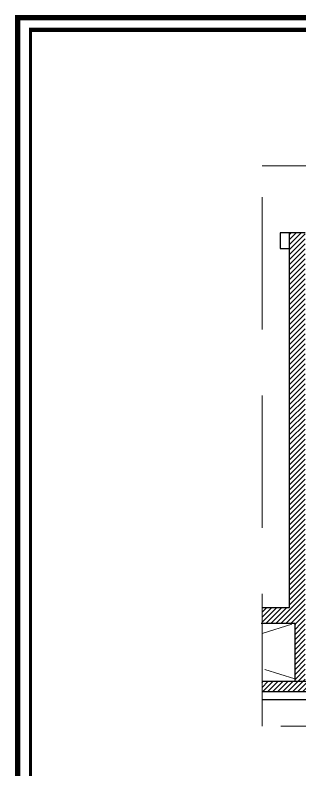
# Model space of a CAD drawing. Header units: millimetres. Extents: x 60271 to 65257, y 2062 to 12046.
# Drawn here: x 60271 to 60818, y 10596 to 12046 of the extents above; entities that cross this region are included whole.
import ezdxf

# ---------------------------------------------------------------- set-up
doc = ezdxf.new("R2010")
doc.units = ezdxf.units.MM
doc.linetypes.add('HIDDENX2', pattern=[19.05, 12.7, -6.35])
doc.linetypes.add('OUT LINE BUILDING$0$( Border )', pattern=[21, 6, -3, 6, -3, 0, -3])
for name, color, linetype, lineweight in [('312M_Cerceve', 10, 'Continuous', 60), ('HIDDEN', 8, 'OUT LINE BUILDING$0$( Border )', 13), ('p_tarama', 251, 'Continuous', 15)]:
    doc.layers.add(name, color=color, linetype=linetype, lineweight=lineweight)
doc.layers.add('A2-1-00-000 - Level 18', color=1, linetype='Continuous')
doc.layers.add('COLUMNS', color=8, linetype='Continuous')
pattern_1 = [(45, (16396.7055, 15200.732), (-4.8083261, 4.8083261), [])]

msp = doc.modelspace()

# ---------------------------------------------------------------- hatches: boundary and pattern name
at = {"layer": 'COLUMNS', "ltscale": 10}
h = msp.add_hatch(dxfattribs=at)
h.set_pattern_fill('ANSI31', color=256, scale=54.4)
h.set_pattern_definition(pattern_1)
h.paths.add_polyline_path([(60745.5, 10908), (60745.5, 10878), (60828.2, 10878), (60828.2, 11617.1), (60828.2, 11618.3), (60828.2, 11628), (60798.2, 11628), (60798.2, 10908)])
h = msp.add_hatch(dxfattribs=at)
h.set_pattern_fill('ANSI31', color=256, scale=54.4)
h.set_pattern_definition(pattern_1)
h.paths.add_polyline_path([(60828.2, 10878), (60808.2, 10878), (60808.2, 10770.7), (60808.2, 10765.7), (60828.2, 10765.7)])
h = msp.add_hatch(dxfattribs=at)
h.set_pattern_fill('ANSI31', color=256, scale=54.4)
h.set_pattern_definition(pattern_1)
h.paths.add_polyline_path([(60745.5, 10765.7), (60745.5, 10745.7), (60852.2, 10745.7), (60852.2, 10765.7)])

# ---------------------------------------------------------------- linework, layer by layer
at = {"layer": '312M_Cerceve', "linetype": 'Continuous'}
msp.add_line((63875.4, 12019.2), (60298.3, 12019.2), dxfattribs=at)
at = {"layer": '312M_Cerceve'}
for points, const_width in [([(63897.2, 12041), (60276.5, 12041), (60276.5, 9151), (63897.2, 9151)], 10.2), ([(63872.5, 12016.3), (60301.2, 12016.3), (60301.2, 9175.7), (63872.5, 9175.7)], 5.81)]:
    msp.add_lwpolyline(points, close=True, dxfattribs=dict(at, const_width=const_width))
at = {"layer": 'A2-1-00-000 - Level 18'}
for p, q in [((60828.2, 11628), (60780.5, 11628)), ((60780.5, 11628), (60780.5, 11598)), ((60798.2, 10908), (60798.2, 11628)), ((60780.5, 11598), (60798.2, 11598)), ((60745, 10908), (60798.2, 10908)), ((60743.8, 10878), (60808.2, 10878)), ((60808.2, 10878), (60808.2, 10765.7)), ((60808.2, 10878), (60808.2, 10770.7)), ((60852.2, 10765.7), (60745.5, 10765.7)), ((60852.2, 10745.7), (60745.5, 10745.7)), ((60853.2, 10730.7), (60745.5, 10730.7))]:
    msp.add_line(p, q, dxfattribs=at)
at = {"layer": 'A2-1-00-000 - Level 18', "flags": 128}
msp.add_lwpolyline([(61751.6, 10680), (61751.6, 10730.7), (61304.2, 10730.7), (61304.2, 10743.2), (60853.2, 10743.2), (60853.2, 10730.7), (60818.2, 10730.7), (60745.5, 10730.7)], dxfattribs=at)
at = {"layer": 'HIDDEN', "ltscale": 10}
for p, q in [((60745.5, 10857.8), (60808.2, 10878)), ((60808.2, 10770.7), (60745.5, 10790.5))]:
    msp.add_line(p, q, dxfattribs=at)
at = {"layer": 'p_tarama', "linetype": 'HIDDENX2', "ltscale": 20}
msp.add_lwpolyline([(60745.5, 11756.7), (62559.8, 11756.7), (62559.8, 10680), (60745.5, 10680)], close=True, dxfattribs=at)

doc.saveas('drawing.dxf')
